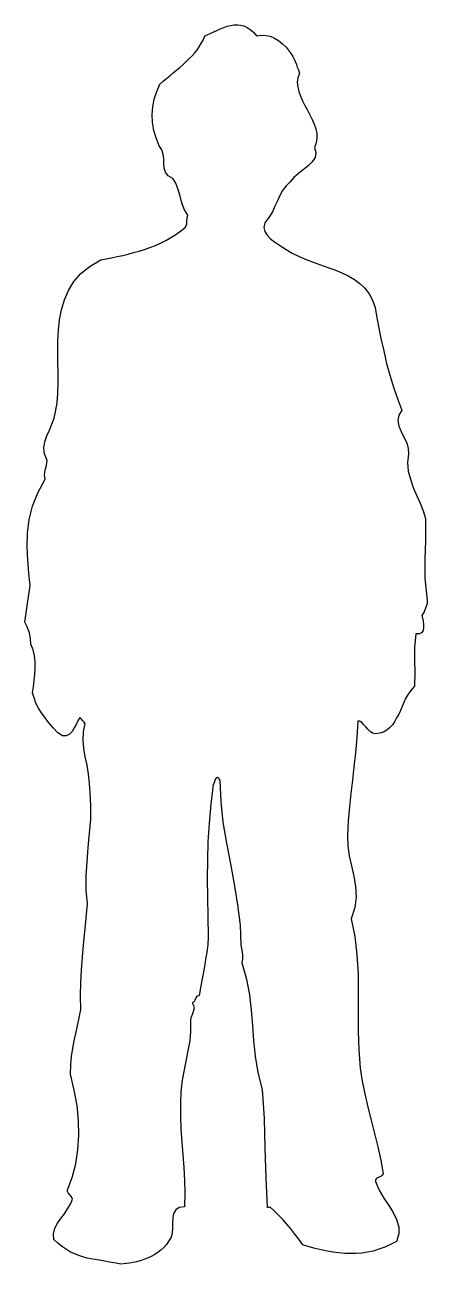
# Model space of a CAD drawing. Extents: x 137.82 to 138.35, y 49.67 to 51.28.
import ezdxf

# ---------------------------------------------------------------- set-up
doc = ezdxf.new("R2010")
doc.units = 0
doc.layers.get('0').update_dxf_attribs({"linetype": 'CONTINUOUS'})

msp = doc.modelspace()

# ---------------------------------------------------------------- linework, layer by layer
at = {"linetype": 'CONTINUOUS'}
msp.add_lwpolyline([(138.1263, 51.2705), (138.1323, 51.2714), (138.1383, 51.2711), (138.144, 51.2699), (138.1497, 51.2675), (138.1551, 51.2642), (138.1602, 51.26), (138.1648, 51.2555), (138.169, 51.2506), (138.1714, 51.247), (138.1735, 51.2434), (138.1753, 51.2401), (138.1768, 51.2368), (138.1783, 51.2332), (138.1795, 51.2296), (138.181, 51.226), (138.1822, 51.2218), (138.1804, 51.2157), (138.1795, 51.21), (138.1801, 51.204), (138.1816, 51.198), (138.1837, 51.1917), (138.1864, 51.1856), (138.1894, 51.1796), (138.1927, 51.1733), (138.196, 51.1673), (138.199, 51.1613), (138.2015, 51.155), (138.2036, 51.1489), (138.2048, 51.1429), (138.2051, 51.1369), (138.2042, 51.1309), (138.2021, 51.1249), (138.2039, 51.118), (138.2027, 51.1117), (138.199, 51.1059), (138.1936, 51.1008), (138.1873, 51.0957), (138.181, 51.0906), (138.175, 51.0855), (138.1702, 51.0798), (138.1648, 51.0746), (138.1602, 51.0686), (138.1569, 51.062), (138.1536, 51.0551), (138.1503, 51.0479), (138.147, 51.0407), (138.1425, 51.0334), (138.1371, 51.0265), (138.1359, 51.0202), (138.1371, 51.0148), (138.1401, 51.01), (138.1446, 51.0055), (138.1497, 51.0016), (138.1551, 50.9979), (138.1602, 50.9946), (138.1648, 50.9916), (138.1729, 50.9868), (138.1819, 50.9823), (138.1909, 50.9784), (138.2003, 50.9748), (138.2099, 50.9715), (138.2192, 50.9682), (138.2285, 50.9649), (138.2376, 50.9609), (138.246, 50.957), (138.2541, 50.9522), (138.2613, 50.9471), (138.2679, 50.9408), (138.2733, 50.9336), (138.2779, 50.9254), (138.2812, 50.9158), (138.283, 50.905), (138.2854, 50.8908), (138.2887, 50.8752), (138.2923, 50.8593), (138.2962, 50.8427), (138.3007, 50.8262), (138.3055, 50.8105), (138.3107, 50.7955), (138.3161, 50.7819), (138.3119, 50.775), (138.311, 50.7681), (138.3122, 50.7609), (138.3152, 50.7537), (138.3188, 50.7464), (138.3224, 50.7389), (138.3245, 50.7317), (138.3248, 50.7245), (138.3236, 50.7134), (138.3245, 50.7022), (138.3272, 50.6914), (138.3308, 50.6809), (138.3353, 50.6706), (138.3398, 50.6604), (138.3437, 50.6502), (138.3468, 50.6403), (138.3471, 50.6114), (138.3462, 50.5867), (138.3459, 50.5623), (138.3492, 50.5338), (138.3489, 50.5286), (138.3471, 50.5232), (138.345, 50.5184), (138.3422, 50.5136), (138.3428, 50.51), (138.3437, 50.5061), (138.3443, 50.5019), (138.3443, 50.4977), (138.3437, 50.4941), (138.3422, 50.4913), (138.3392, 50.4898), (138.3344, 50.4895), (138.3326, 50.4715), (138.3326, 50.4556), (138.3332, 50.4393), (138.3326, 50.4213), (138.3293, 50.418), (138.3263, 50.414), (138.3236, 50.4095), (138.3209, 50.405), (138.3188, 50.3999), (138.3164, 50.3948), (138.3143, 50.3897), (138.3119, 50.3846), (138.3092, 50.3798), (138.3064, 50.3749), (138.3037, 50.3707), (138.3001, 50.3671), (138.2965, 50.3638), (138.292, 50.3614), (138.2872, 50.3599), (138.2815, 50.359), (138.2779, 50.3599), (138.2746, 50.362), (138.2716, 50.365), (138.2688, 50.3683), (138.2661, 50.3713), (138.2637, 50.374), (138.261, 50.3755), (138.2586, 50.3755), (138.2574, 50.3542), (138.2556, 50.3343), (138.2535, 50.316), (138.2514, 50.2985), (138.2493, 50.2811), (138.2475, 50.2636), (138.246, 50.2453), (138.2451, 50.2257), (138.2454, 50.2128), (138.2472, 50.1996), (138.2502, 50.1866), (138.2535, 50.1734), (138.2556, 50.1598), (138.2565, 50.1463), (138.2547, 50.1322), (138.2499, 50.1177), (138.2547, 50.0946), (138.2574, 50.0705), (138.2589, 50.0458), (138.2592, 50.0206), (138.2592, 49.9956), (138.2592, 49.9706), (138.2598, 49.9463), (138.2616, 49.9225), (138.2643, 49.9056), (138.2679, 49.8888), (138.2718, 49.8717), (138.2761, 49.8545), (138.2803, 49.8371), (138.2845, 49.8199), (138.2884, 49.8022), (138.2917, 49.7847), (138.2905, 49.7829), (138.289, 49.7814), (138.2872, 49.7808), (138.2857, 49.7799), (138.2839, 49.7793), (138.2827, 49.7781), (138.2818, 49.7766), (138.2815, 49.7745), (138.2866, 49.7631), (138.2926, 49.7528), (138.2989, 49.7432), (138.3046, 49.7339), (138.3092, 49.7248), (138.3119, 49.7155), (138.3122, 49.7062), (138.3092, 49.6963), (138.3013, 49.6921), (138.2938, 49.6887), (138.286, 49.6861), (138.2785, 49.6836), (138.2713, 49.6821), (138.2637, 49.6809), (138.2562, 49.6803), (138.249, 49.6803), (138.2415, 49.6806), (138.2339, 49.6812), (138.2264, 49.6824), (138.2186, 49.6836), (138.2108, 49.6854), (138.203, 49.6872), (138.1948, 49.6894), (138.1867, 49.6918), (138.1813, 49.699), (138.1762, 49.7059), (138.1711, 49.7125), (138.1657, 49.7188), (138.1605, 49.7248), (138.1551, 49.7306), (138.1494, 49.736), (138.1437, 49.7414), (138.1431, 49.7408), (138.1425, 49.7405), (138.1416, 49.7405), (138.1404, 49.7405), (138.1389, 49.7793), (138.1377, 49.8181), (138.1365, 49.8569), (138.1341, 49.8948), (138.1284, 49.9168), (138.125, 49.9381), (138.1229, 49.9586), (138.1214, 49.9784), (138.1199, 49.9983), (138.1175, 50.0182), (138.1136, 50.0383), (138.1073, 50.0594), (138.1085, 50.0651), (138.1082, 50.0705), (138.1076, 50.0765), (138.1064, 50.0834), (138.1052, 50.1093), (138.1019, 50.1358), (138.0977, 50.1626), (138.0926, 50.1893), (138.0874, 50.2164), (138.0829, 50.2435), (138.0799, 50.2705), (138.0787, 50.2976), (138.0769, 50.3009), (138.0754, 50.3021), (138.0739, 50.3018), (138.073, 50.3006), (138.0718, 50.2985), (138.0712, 50.2964), (138.0703, 50.2943), (138.0697, 50.2928), (138.0664, 50.2672), (138.0643, 50.2426), (138.0628, 50.2182), (138.0622, 50.1941), (138.0619, 50.1698), (138.0622, 50.1454), (138.0625, 50.1201), (138.0631, 50.0943), (138.0625, 50.0837), (138.0613, 50.0738), (138.0598, 50.0642), (138.0583, 50.0552), (138.0565, 50.0458), (138.0547, 50.0368), (138.0529, 50.0272), (138.0514, 50.0173), (138.0493, 50.0164), (138.048, 50.0155), (138.0471, 50.0142), (138.0465, 50.013), (138.0459, 50.0115), (138.0453, 50.01), (138.0441, 50.0088), (138.042, 50.0076), (138.0441, 50.0043), (138.0447, 50.001), (138.0441, 49.9977), (138.0429, 49.9947), (138.0417, 49.9914), (138.0405, 49.9884), (138.0399, 49.9854), (138.0402, 49.9824), (138.0402, 49.9709), (138.039, 49.9583), (138.0366, 49.9451), (138.0339, 49.9318), (138.0312, 49.918), (138.0288, 49.9044), (138.0273, 49.8909), (138.027, 49.8783), (138.027, 49.8602), (138.0276, 49.8431), (138.0288, 49.8259), (138.03, 49.8094), (138.0315, 49.7928), (138.0324, 49.776), (138.0327, 49.7591), (138.0324, 49.7414), (138.0252, 49.7405), (138.0207, 49.7375), (138.018, 49.7327), (138.0168, 49.727), (138.0165, 49.7206), (138.0165, 49.7137), (138.0162, 49.7074), (138.0147, 49.702), (138.0119, 49.6969), (138.0086, 49.6924), (138.005, 49.6885), (138.0014, 49.6848), (137.9972, 49.6818), (137.9927, 49.6788), (137.9885, 49.6764), (137.9837, 49.6743), (137.9792, 49.6725), (137.9743, 49.671), (137.9695, 49.6698), (137.965, 49.6689), (137.9605, 49.668), (137.9563, 49.6674), (137.9524, 49.6668), (137.9485, 49.6665), (137.9428, 49.6677), (137.937, 49.6689), (137.9316, 49.6698), (137.9262, 49.6707), (137.9208, 49.6716), (137.9154, 49.6725), (137.91, 49.6734), (137.9049, 49.6746), (137.8994, 49.6761), (137.8943, 49.6779), (137.8889, 49.68), (137.8835, 49.6824), (137.8781, 49.6857), (137.8727, 49.6894), (137.8673, 49.6936), (137.8615, 49.6987), (137.8612, 49.7062), (137.863, 49.7134), (137.8664, 49.72), (137.8706, 49.7264), (137.8754, 49.7324), (137.8796, 49.7387), (137.8835, 49.745), (137.8859, 49.7516), (137.8847, 49.7546), (137.8826, 49.757), (137.8802, 49.7595), (137.879, 49.7625), (137.8853, 49.7799), (137.8901, 49.7977), (137.8928, 49.816), (137.8943, 49.835), (137.8937, 49.8542), (137.8919, 49.8738), (137.8883, 49.8939), (137.8835, 49.9147), (137.8838, 49.9267), (137.8847, 49.9378), (137.8862, 49.9484), (137.888, 49.9583), (137.8901, 49.9679), (137.8925, 49.9778), (137.8946, 49.9881), (137.8967, 49.9989), (137.8964, 50.0173), (137.897, 50.0344), (137.8976, 50.0509), (137.8988, 50.0675), (137.9003, 50.0837), (137.9021, 50.1006), (137.9037, 50.1183), (137.9055, 50.1376), (137.9037, 50.1547), (137.9037, 50.1731), (137.9049, 50.1917), (137.9064, 50.2107), (137.9082, 50.2293), (137.9097, 50.2477), (137.91, 50.2654), (137.9088, 50.282), (137.9082, 50.2943), (137.9067, 50.3063), (137.9049, 50.3181), (137.9024, 50.3292), (137.9006, 50.34), (137.8997, 50.3509), (137.9003, 50.3617), (137.9024, 50.3725), (137.9009, 50.3746), (137.8991, 50.3764), (137.8973, 50.3785), (137.8955, 50.3804), (137.8934, 50.3767), (137.891, 50.3719), (137.8883, 50.3668), (137.8853, 50.362), (137.8817, 50.3581), (137.8775, 50.3563), (137.8727, 50.3566), (137.8669, 50.3605), (137.8609, 50.3671), (137.8552, 50.3734), (137.8501, 50.3798), (137.8456, 50.3864), (137.8414, 50.3927), (137.8381, 50.3993), (137.8357, 50.4059), (137.8339, 50.4125), (137.8348, 50.4204), (137.836, 50.4285), (137.8369, 50.4366), (137.8372, 50.4447), (137.8372, 50.4529), (137.8363, 50.4607), (137.8345, 50.4688), (137.8315, 50.4763), (137.8312, 50.4832), (137.8297, 50.491), (137.8269, 50.4989), (137.8236, 50.5049), (137.8254, 50.5169), (137.8272, 50.5293), (137.829, 50.541), (137.8306, 50.5521), (137.829, 50.5687), (137.8275, 50.5858), (137.8269, 50.6033), (137.8272, 50.621), (137.8293, 50.6388), (137.8336, 50.6565), (137.8405, 50.6739), (137.8504, 50.6914), (137.8495, 50.6974), (137.8504, 50.7034), (137.8519, 50.7094), (137.8528, 50.7158), (137.8492, 50.7245), (137.8483, 50.7326), (137.8498, 50.7404), (137.8525, 50.7482), (137.8558, 50.7558), (137.8591, 50.7636), (137.8621, 50.7714), (137.8636, 50.7795), (137.8657, 50.7913), (137.8669, 50.8039), (137.8673, 50.8171), (137.8673, 50.8307), (137.8669, 50.8442), (137.8669, 50.8583), (137.8669, 50.8722), (137.8675, 50.886), (137.8691, 50.8996), (137.8715, 50.9128), (137.8754, 50.9257), (137.8808, 50.9381), (137.8877, 50.9495), (137.897, 50.96), (137.9088, 50.9697), (137.9229, 50.9781), (137.9298, 50.9793), (137.937, 50.9808), (137.9443, 50.9823), (137.9515, 50.9838), (137.9587, 50.9853), (137.9656, 50.9874), (137.9728, 50.9892), (137.9801, 50.9916), (137.987, 50.994), (137.9942, 50.9967), (138.0008, 50.9997), (138.0077, 51.0034), (138.0144, 51.007), (138.021, 51.0112), (138.0273, 51.0157), (138.0333, 51.0208), (138.0351, 51.025), (138.0354, 51.0286), (138.0357, 51.0325), (138.0366, 51.0364), (138.0324, 51.0434), (138.0297, 51.0497), (138.0279, 51.0554), (138.0264, 51.0611), (138.0249, 51.0668), (138.0231, 51.0722), (138.0207, 51.078), (138.0168, 51.084), (138.0107, 51.0876), (138.0074, 51.0924), (138.0056, 51.0978), (138.005, 51.1035), (138.005, 51.1098), (138.0044, 51.1159), (138.0026, 51.1216), (137.9993, 51.127), (137.9951, 51.1372), (137.9921, 51.1471), (137.9906, 51.1574), (137.99, 51.1676), (137.9909, 51.1778), (137.9927, 51.1878), (137.996, 51.1977), (138.0002, 51.2076), (138.0044, 51.2112), (138.0086, 51.2148), (138.0132, 51.2184), (138.0174, 51.2221), (138.0219, 51.2257), (138.0261, 51.2293), (138.0303, 51.2332), (138.0345, 51.2368), (138.0384, 51.2407), (138.042, 51.2446), (138.0456, 51.2485), (138.049, 51.2527), (138.052, 51.257), (138.0544, 51.2612), (138.0568, 51.2657), (138.0586, 51.2705), (138.0625, 51.2723), (138.0667, 51.2741), (138.0706, 51.2759), (138.0751, 51.278), (138.0793, 51.2798), (138.0835, 51.2816), (138.088, 51.2831), (138.0926, 51.284), (138.0968, 51.2849), (138.1013, 51.2849), (138.1055, 51.2846), (138.1097, 51.2834), (138.1142, 51.2816), (138.1181, 51.2789), (138.1223, 51.2753), (138.1263, 51.2705)], dxfattribs=at)

doc.saveas('drawing.dxf')
